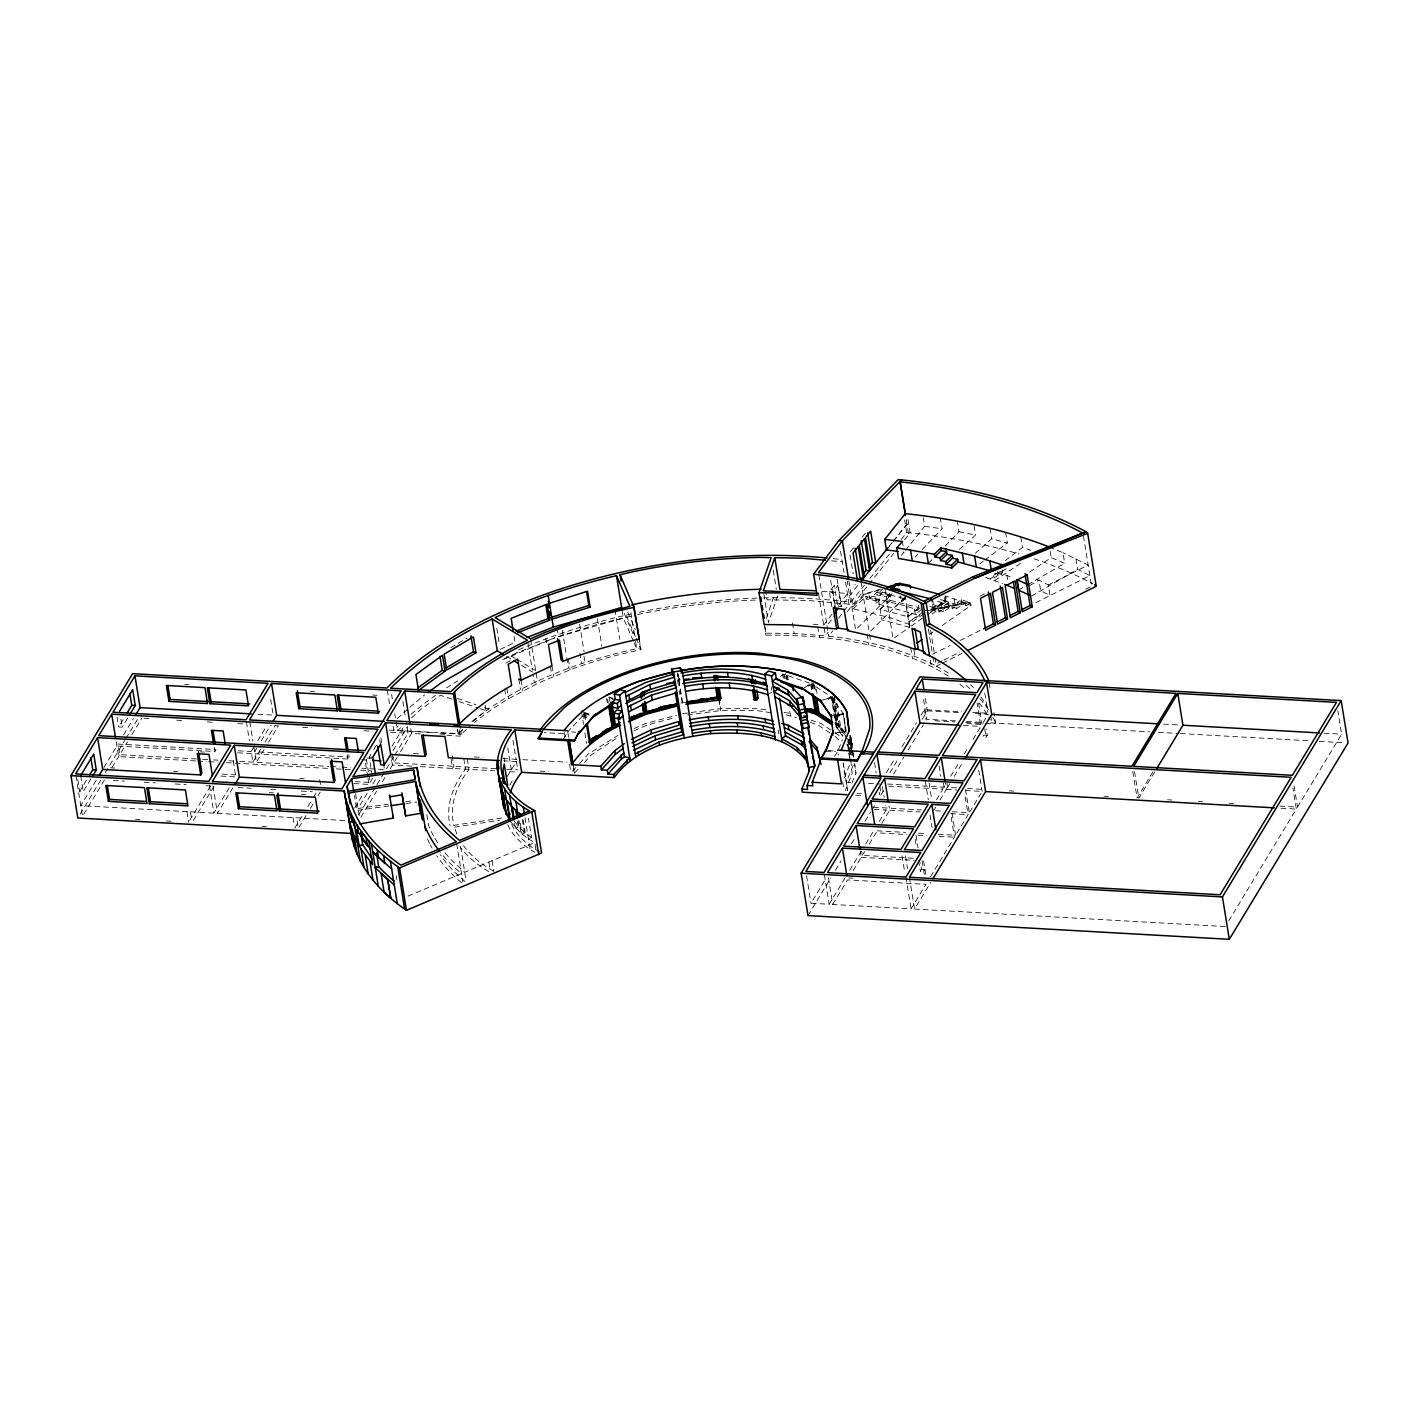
<?xml version="1.0" encoding="UTF-8"?>
<svg xmlns="http://www.w3.org/2000/svg" width="1419" height="1419" viewBox="0 0 1419 1419"><rect width="100%" height="100%" fill="white"/><g stroke="black" fill="none" stroke-linecap="round" stroke-linejoin="round"><path stroke-width="0.75" stroke-dasharray="5 3.75" d="M766.295 618.418L774.189 595.625M777.772 595.678L768.459 622.604L763.316 590.818M948.211 676.047A291.888 148.587 -9.2 0 0 931.343 666.451C880.099 641.636 822.222 634.736 765.852 635.144L765.213 624.697M838.523 749.285L842.372 739.778M844.27 778.126L850.442 762.908M845.21 790.614L852.163 773.497L850.62 759.2M852.003 782.986L855.959 773.249L855.036 764.859M507.062 776.654L516.445 761.542L503.621 760.832M509.811 785.328L512.915 779.563M90.851 778.96L83.224 791.571L79.712 791.376L87.339 778.765M127.639 718.156L122.176 727.149L118.682 726.954L124.127 717.943M96.137 780.29L80.794 805.655L344.835 820.519M103.906 767.448L116.872 746.004L214.89 751.52L216.078 749.551L118.061 744.035L119.781 754.642L200.522 759.183M123.577 734.936L133.475 718.546M80.103 814.24L100.66 780.255M105.219 772.699L124.641 740.612M125.777 738.714L138.335 717.943M104.438 780.007L82.515 816.244L75.65 773.869M112.101 767.324L127.497 741.889M131.896 734.616L141.811 718.227M189.72 820.413L210.562 785.984M193.25 820.608L214.074 786.179L206.127 785.736M229.257 787.776L213.914 813.158L209.444 785.594M260.599 749.392L252.901 762.127L251.181 751.538L253.38 747.884M257.797 740.612L266.595 726.049M232.787 787.971L217.444 813.353L212.3 781.55M256.839 748.079L254.64 751.733L349.198 757.054L348.506 752.815M261.238 740.807L270.053 726.244M265.016 742.102L274.931 725.712M264.058 749.587L256.36 762.322L253.274 743.254M268.475 742.297L278.372 725.907L270.55 725.481M294.744 828.199L303.524 813.708M307.905 806.453L312.286 799.216M313.386 797.389L316.668 791.962M305.99 815.712L298.309 828.394L296.589 817.805M310.371 808.475L313.652 803.03M318.033 795.793L320.233 792.157M237.629 752.797L348.01 759.023L349.198 757.054M372.328 776.14L369.242 757.072L372.629 751.449M373.765 749.587L377.152 743.982M354.697 807.961L362.377 795.279M354.058 783.572L368.958 784.405L372.665 778.268M391.999 746.288L403.014 728.071M367.095 793.469L358.031 808.475L388.274 804.165M372.771 784.086L376.177 778.463M393.116 750.456L407.608 726.51M358.901 814.471L375.804 786.498M376.94 784.636L383.698 773.461M393.719 756.877L386.021 769.63L361.845 768.264M394.819 755.068L408.033 733.215L406.331 722.626M360.869 817.202L376.638 791.128M382.261 781.816L385.649 776.228M390.154 768.796L399.289 753.684M400.406 751.839L412.734 731.441M446.95 735.414L460.235 736.159L461.423 734.191A260.848 132.783 -9.2 0 1 470.097 726.191M563.574 738.785L566.553 733.871L544.116 732.612M834.585 756.433L837.742 751.183L838.398 755.28M886.236 772.841L895.229 757.977M901.97 746.837L916.568 722.679M921.055 715.247L924.443 709.677L961.78 711.788M845.121 877.864L829.157 904.258L810.994 903.229L825.823 878.733M889.926 772.716L898.848 757.994M922.226 719.344L927.37 710.83L924.957 696.002M808.014 915.592L830.842 877.829M835.419 870.29L841.13 860.854M851.4 843.862L854.823 838.203M865.111 821.211L870.805 811.774M871.958 809.877L875.381 804.218M883.452 790.862L879.94 796.662L879.337 792.316M893.562 774.153L903.921 757.037M908.178 749.995L923.326 724.932M849.679 870.326L861.085 851.489M865.643 843.95L873.625 830.754M879.319 821.335L886.166 810.018L885.474 805.779M832.722 904.453L847.569 879.904L925.933 884.321L911.087 908.869L832.722 904.453L827.916 874.778M853.28 870.45L861.209 857.342L860.18 850.974M913.162 858.229L862.397 855.373L864.685 851.613M869.226 844.074L876.055 832.793L906.954 834.532M881.784 823.339L889.713 810.214L889.021 805.974M936.469 799.802L942.908 789.177L942.216 784.938M887.602 784.015L944.096 787.19L946.331 783.519M950.783 776.158L959.687 761.418M964.157 754.057L968.609 746.696M973.062 739.317L980.848 726.439L977.088 703.114M966.836 723.619L982.037 724.47L988.209 714.271L973.008 713.402M933.542 810.657L935.689 807.109M939.981 800.014L946.42 789.39L945.391 783.022M956.424 787.882L947.608 787.385L949.843 783.714M954.295 776.353L963.199 761.613M987.269 735.273L983.757 735.077L982.569 737.029L986.081 737.224L987.269 735.273L986.24 728.905M921.516 869.208L924.975 869.404L923.787 871.355L920.328 871.16L921.516 869.208L920.47 862.841M930.562 876.694L954.437 837.21L950.659 813.885M956.761 833.379L968.095 814.63L964.654 793.434M952.468 811.721L969.283 812.661L981.079 793.168M1225.271 926.554L914.563 909.065L930.616 882.529M1152.902 771.883L1137.08 798.063L1132.273 768.388M1154.658 771.971L1138.818 798.152L1134.366 770.606M1228.712 920.878L1296.327 809.078L1292.886 787.882M1279.885 806.098L1297.516 807.092L1341.629 734.173L1337.851 710.848M831.818 606.64L829.405 591.812L834.266 585.337L837.778 585.533L841.219 606.729L858.176 584.77L854.841 584.38M834.975 604.725L832.918 592.007L837.778 585.533M823.694 625.194L832.847 613.008M828.377 623.846L835.028 614.977M766.579 633.176L794.126 633.459L825.415 635.801L828.04 632.289M838.594 618.241L842.549 612.973M843.862 611.217L849.13 604.192L845.352 580.868M942.056 660.952L934.181 664.89C901.207 648.838 865.093 640.164 828.767 636.209L832.74 630.905M847.338 611.465L867.665 585.71M886.449 549.987L891.93 543.105M893.296 541.402L907.007 524.214L906.315 519.975M905.517 550.359L924.691 526.307L923.326 517.829M853.564 547.752L849.679 552.576L853.121 573.773M862.113 537.127L865.998 532.302M889.323 546.067L892.037 542.714M893.385 541.029L907.007 524.214M763.457 597.896A355.424 180.922 -9.2 0 1 850.691 602.259L864.348 585.284M869.812 578.491L890.298 553.038M901.225 539.468L906.688 532.675L904.612 519.957M869.031 584.025L893.615 553.481M904.542 539.894L910.182 532.87L907.788 518.041M901.331 555.255L904.134 552.08L900.214 551.601M915.024 557.241L917.827 554.049M784.388 678.335L783.714 674.238L782.614 674.078L780.415 676.561L783.714 674.238L810.586 683.479L804.183 687.949M585.745 719.557L584.752 713.402L588.601 714.005L585.568 712.852L567.831 731.761L568.451 735.592M572.389 771.315L578.189 765.018M579.626 763.457L588.317 754.021L617.957 735.414M573.152 764.664L574.429 773.124L578.757 768.548M584.397 762.429L591.457 754.766L616.414 738.323M922.368 549.33L942.039 528.826L940.318 518.219M945.373 545.943L958.996 531.735L957.275 521.145M892.161 593.585L855.604 629.876L851.826 606.552L864.455 594.029L880.685 589.08M923.734 613.859L908.905 624.218L889.642 617.567L853.227 608.875L852.89 606.747L865.519 594.224L880.046 589.79L869.865 598.516L879.461 600.326L879.035 597.683L869.439 595.874L866.282 598.995L875.878 600.805L879.035 597.683M853.227 608.875L865.856 596.352L906.12 606.055L918.146 610.205M889.358 593.585L889.784 596.228L880.188 594.419L879.762 591.776L889.358 593.585L886.201 596.725L876.605 594.898L882.512 589.045M880.188 594.419L882.724 591.918M921.64 609.62L917.525 612.494L917.951 615.154L876.303 603.465L879.461 600.326M889.784 596.228L886.627 599.368L918.856 607.616L918.288 604.086M920.204 608.024L907.841 616.662L880.135 609.319L889.607 599.935L888.737 594.632L876.179 592.255L876.605 594.898M870.627 631.047L904.843 597.115M928.292 563.201L933.489 558.217M462.683 729.526L457.805 733.995L457.113 729.756M397.285 718.582L408.264 708.666M409.825 707.247L424.547 694.92M400.584 727.752L397.444 730.59L396.061 722.111M411.545 717.854L420.946 709.358L440.422 695.257L457.007 700.88M905.18 597.186L900.781 601.142L899.93 595.838M904.754 598.729L901.81 601.372L900.959 596.069M959.262 549.508L975.545 535.069L973.842 524.48M975.367 553.25L991.668 538.812L1007.313 542.945L1005.592 532.356M432.05 732.541L397.444 730.59L458.248 733.57L463.144 729.543M472.97 721.473L486.043 710.724L484.677 702.245M880.135 609.319L891.15 600.272L890.298 594.987L888.737 594.632M894.467 607.403L904.967 598.783M907.841 616.662L918.856 607.616M930.438 612.121L944.398 600.663L957.612 605.133L961.727 602.259L970.933 605.434L970.507 602.791L961.302 599.598L957.186 602.49L957.612 605.133M471.871 721.508C520.205 682.504 580.176 660.704 640.359 647.898L640.962 649.725A260.848 132.783 -9.2 0 0 570.101 669.803L537.819 683.302L508.552 698.769A260.848 132.783 -9.2 0 0 474.726 722.271M769.417 693.82L771.971 691.869M979.749 563.982L983.207 561.356M984.928 560.044L1007.313 542.945M1005.237 560.629L1022.46 547.486L1030.815 550.288M784.636 674.557L785.878 673.688M923.397 611.749L908.55 622.107L921.02 614.356M943.582 611.784L935.298 608.928L931.166 611.802L930.74 609.159L934.873 606.285L943.156 609.141L943.582 611.784L951.812 606.037L952.238 608.68L956.371 605.807L956.796 608.449L965.044 602.703L965.47 605.345L969.585 602.472L925.028 610.596M906.12 606.055L909.561 627.251L893.083 638.763L884.835 587.909M911.211 626.098L924.39 616.893M927.689 614.587L946.633 601.337L945.781 596.051L965.949 603.022L966.392 605.665L970.507 602.791L925.951 610.915M931.999 613.984L938.598 609.372L939.023 612.015L943.156 609.141M956.796 608.449L948.513 605.594L944.398 608.467L943.954 605.824L948.087 602.951L956.371 605.807M965.949 603.022L963.873 603.501M929.48 634.399L933.081 631.881M942.092 625.584L970.933 605.434M993.637 575.369L1000.448 570.846M990.019 578.987L998.355 573.453L1003.002 575.014L1002.151 569.711M1006.195 568.753L997.681 574.411L993.211 572.726M994.063 578.03L1002.577 572.371L999.597 571.254M994.488 580.673L1022.744 561.924M1029.662 571.963L1051.177 557.667L1064.693 563.325L1062.991 552.718L1051.39 547.876M613.097 698.272L608.893 697.492L612.458 698.84M450.799 647.632L467.277 637.929M1018.54 590.127L1024.075 586.898M1027.764 584.752L1064.693 563.325M1029.751 585.533L1038.974 580.158L1048.304 584.947L1050.025 595.554L1040.695 590.765L1038.974 580.158M1031.471 596.122L1077.624 569.321L1089.863 575.635L1033.724 603.696M505.803 663.099L513.43 658.842M979.979 596.175L984.963 593.692M1048.304 584.947L1088.142 565.046L1062.991 552.718M932.46 654.283L950.127 645.468M959.936 640.572L983.473 628.794M944.025 659.977L959.758 652.101M1085.677 589.187L1091.583 586.242L1082.999 533.242M935.05 657.671L936.416 666.15L940.354 664.181M942.34 663.187L962.064 653.325M500.233 649.388L515.026 642.222L513.749 634.275M807.446 685.679L810.16 684.419M808.262 686.069L812.2 684.242L831.215 696.818L836.004 726.493L837.387 725.854L832.581 696.179M827.366 698.609L831.215 696.818M845.405 733.321L840.598 726.475L839.09 725.074L837.902 725.623L833.432 698.077M510.485 821.707L521.039 833.325L528.453 838.913L531.54 837.476L528.453 818.408M634.027 728.532L646.088 723.371L676.473 715.265M634.027 730.767L647.72 724.896L674.894 717.659M531.54 837.476L525.225 832.722L522.05 834.088L519.993 821.37M408.051 896.098L461.512 873.554A348.843 177.57 -9.2 0 1 440.599 852.642M522.263 819.313L524.321 832.031L521.039 833.325L518.982 820.625M524.321 832.031L518.999 826.887L515.647 828.111L514.618 821.761M517.545 821.903L518.219 826.142L514.813 827.295L514.121 823.055M557.135 628.138L558.501 636.617L595.554 624.892L633.388 615.598M821.973 700.188L831.889 697.279L843.471 713.775L846.132 730.164M839.055 715.07L843.471 713.775L845.476 732.169L835.312 732.204M832.279 697.846L837.086 727.504L838.842 726.989L847.09 738.997M834.301 695.399L839.427 726.83L840.598 726.475L845.227 733.375M847.888 742.882L849.449 742.439M850.371 735.503L851.4 741.853L850.034 742.261L847.675 738.838M558.501 636.617L623.349 618.063L633.388 641.051M678.229 679.204L679.754 678.796L679.932 679.861L678.069 680.322L677.785 673.936L682.592 703.611L682.557 702.653M682.344 702.848L677.75 672.978M985.46 723.619L995.677 723.158L993.956 712.551M456.812 834.035L453.885 825.308L503.177 817.841M454.488 827.135L499.523 820.306M831.144 715.602L843.471 713.775M843.542 714.413L834.425 715.761L843.081 713.225L846.167 732.293M835.046 733.073L845.405 731.53M849.52 739.565L850.194 743.804L848.349 744.088L849.342 752.691M851.737 752.283L850.815 743.716L852.056 743.538L854.061 761.595M405.568 801.7L414.224 800.458M388.877 805.939L356.843 810.426L354.431 795.598M405.958 803.526L416.636 802.037M680.836 703.044L688.233 702.068M682.557 713.633L720.852 708.631L758.367 708.684L769.045 710.28M687.63 714.857L720.55 710.547L757.107 710.6L771.67 712.781M825.681 751.236L835.738 751.201M906.688 532.675L910.182 532.87A477.032 242.826 -9.2 0 1 1018.984 553.995M829.405 591.812L832.918 592.007M972.76 712.409L988.138 713.26M927.37 710.83L962.135 712.799M1163.562 724.133L1178.976 725.003M1323.998 733.18L1341.629 734.173M955.43 720.887L926.767 719.273L922.989 695.966M966.463 721.508L981.895 722.377M990.728 722.874L1149.532 731.814M1158.365 732.31L1178.213 733.428M1180.413 733.552L1308.353 740.753M1319.368 741.374L1343.633 742.74M934.944 720.781L954.703 721.881M965.683 722.502L983.261 723.495M963.466 725.464L980.848 726.439M184.718 684.49L189.011 684.721M310.264 691.55L314.557 691.798M372.683 695.062L376.975 695.31M257.939 714.254L273.211 715.123L270.124 696.055M571.733 731.973L575.617 732.204M827.986 750.651L835.791 751.077M848.793 753.844L856.97 754.305M389.391 730.129L393.826 730.377A355.424 180.922 -9.2 0 1 398.296 725.943M440.635 733.02L461.423 734.191L460.04 725.712M439.855 733.995L446.24 734.35M143.993 718.351L152.72 718.848M176.719 720.196L185.446 720.675M207.28 721.916L216.007 722.395M237.824 723.637L246.551 724.116M302.549 727.273L311.346 727.77M333.323 729.011L339.904 729.384M364.08 730.75L372.878 731.228M390.456 732.222L408.033 733.215M420.396 733.907L411.545 733.41L409.825 722.821M413.426 753.507L419.847 753.879M474.283 756.93L483.116 757.427M502.982 758.562L520.649 759.555M522.866 759.679L567.015 762.163M967.439 788.503L982.87 789.372M1009.299 790.862L1013.698 791.11M1104.035 796.201L1108.434 796.449M1167.482 799.766L1171.881 800.014M1198.328 801.504L1202.744 801.753M1229.191 803.243L1233.608 803.491M850.761 782.366L846.345 782.117L854.238 762.659L855.959 773.249M868.446 783.359L879.496 783.98M369.242 757.072L372.754 757.267M888.578 786.126L942.908 789.177M946.42 789.39L956.92 789.975M965.328 790.454L980.05 791.27M1280.896 808.209L1296.327 809.078M238.41 750.811L251.181 751.538M367.273 758.065L371.53 758.314M361.827 759.786L370.341 760.282M200.434 751.875L204.336 752.105M495.87 768.655L393.719 762.908L391.999 752.301M506.902 769.275L517.953 769.896M540.036 771.138L548.869 771.634M411.758 766.154L392.407 765.072L390.686 754.465M420.361 766.632L494.646 770.819M509.616 771.67L518.166 772.149M856.899 793.221L861.315 793.469M855.71 795.19L862.326 795.562M202.704 759.307L211.431 759.804M213.613 759.928L217.976 760.158M228.902 760.779L237.629 761.276M239.811 761.4L328.871 766.402M331.07 766.526L339.868 767.023M342.068 767.147L350.848 767.644M195.609 760.939L118.593 756.593L116.198 741.765M197.809 761.063L206.606 761.56M208.806 761.684L215.404 762.056M226.401 762.677L327.629 768.371M336.427 768.867L351.823 769.737M360.621 770.233L371.618 770.854M873.554 807.251L921.357 809.947M935.653 810.781L941.95 811.136M874.051 809.344L886.166 810.018M889.713 810.214L920.186 811.934M950.677 813.655L965.913 814.506M110.434 767.821L114.797 768.069M173.597 771.368L177.96 771.617M222.464 774.118L235.714 774.863M299.817 778.481L304.234 778.729M355.247 781.603L370.146 782.437L368.763 773.958M220.938 776.069L235.838 776.902L232.751 757.835M113.272 780.503L124.34 781.124M144.224 782.241L155.292 782.88M175.176 783.997L186.244 784.618M238.09 787.527L251.181 788.272M270.834 789.372L279.561 789.869M301.396 791.092L312.304 791.713M269.167 792.636L273.459 792.866M301.537 794.463L305.83 794.693M877.244 830.824L905.553 832.421M918.607 833.166L927.316 833.645M938.207 834.266L955.626 835.241L951.847 811.934M918.004 835.152L926.82 835.649M939.112 836.341L954.437 837.21M861.209 857.342L914.191 860.322M135.568 819.242L140.002 819.49M166.52 820.98L170.954 821.229M262.001 826.355L266.382 826.603M848.757 877.953L853.156 878.201M812.963 624.218L819.135 624.626M831.694 560.842L842.265 561.8M822.027 591.297L847.409 593.585L837.707 606.534L834.266 585.337M850.691 602.259L847.249 581.063M849.13 604.192L808.936 600.556L767.04 599.794L765.657 591.315M838.168 606.232L841.556 606.658L837.086 579.112M924.691 526.307L942.039 528.826M784.015 712.515L792.565 713.775M786.25 714.945L796.361 717.624M864.455 594.029L865.519 594.224M851.826 606.552L852.89 606.747M958.996 531.735L975.545 535.069M940.194 599.545L944.398 600.663L943.83 597.133M890.298 594.987L905.216 598.924M909.561 627.251L881.855 619.926L878.414 598.729M932.531 604.405L944.398 608.467M457.361 698.432L476.039 704.764M484.34 707.584L488.491 708.986L487.817 704.746M459.082 701.589L477.76 707.904M479.817 708.613L486.043 710.724M810.905 720.089L821.087 723.584L833.29 731.672M810.267 722.395L818.195 725.127L833.485 735.237M957.186 602.49L966.392 605.665M937.604 601.124L951.812 606.037M943.954 605.824L952.238 608.68M929.551 606.25L938.598 609.372M930.74 609.159L939.023 612.015M997.238 571.751L1012.829 577.852M985.549 577.32L1002.541 583.688M584.752 713.402L590.091 715.424M936.416 666.15L951.28 674.593M1036.615 579.324L1038.797 580.602M528.453 838.913L533.207 841.733M507.771 824.634A159.247 81.06 -9.2 0 0 530.174 849.502L534.91 852.322M511.443 656.092L515.168 658.327M517.03 659.445L535.708 670.619M506.601 656.394L512.17 659.746M521.482 665.351L532.639 672.056M835.649 722.785L839.09 725.074M834.762 723.176L840.296 726.83L843.862 731.92M835.028 732.825L842.017 737.437M835.188 736.355L840.899 741.906M835.365 722.91L840.598 726.475M835.614 724.027L840.775 727.539L844.216 732.647M609.727 696.995L614.462 700.56M464.918 881.501L454.63 872.082A345.101 175.672 -9.2 0 1 440.333 854.752M513.944 820.643L518.219 826.142M849.804 740.381L852.18 743.769L852.872 748.008M837.086 727.504L843.081 736.053M842.655 736.266L836.873 728.018L831.889 697.279L827.916 699.124L834.035 697.314L838.842 726.989M846.771 744.212L852.713 752.673M839.427 726.83L846.504 737.117M851.01 741.977L853.901 760.655M848.793 739.476L852.216 744.603L850.673 735.06M677.892 676.384L679.932 679.861M677.998 678.921L678.743 680.18M627.748 612.334L635.286 629.628M635.34 636.386L626.95 617.176L626.258 612.937M636.173 638.302L640.359 647.898L638.639 637.308M624.147 613.203L634.169 636.209M634.222 642.967L636.723 648.714L635.02 638.124M851.4 741.853L852.056 743.538M1294.093 785.895L1297.516 807.092M1075.904 558.731L1077.624 569.321M1050.149 551.317L1051.177 557.667M1020.74 536.879L1022.46 547.486M1006.869 575.369L1007.543 579.591M989.948 528.223L991.668 538.812M989.149 682.876L990.178 689.244M990.675 715.513L992.041 723.992M984.786 693.075L987.872 712.143M984.715 728.745L986.081 737.224M978.613 703.274L982.037 724.47M961.302 599.598L961.727 602.259M954.171 598.942L955.04 604.246M978.72 770.198L982.143 791.394M948.087 602.951L948.513 605.594M945.125 595.838L945.976 601.124L934.287 609.975L932.567 599.386M944.504 597.328L945.089 600.858L933.383 609.709L931.662 599.12M940.957 602.277L941.808 607.58M965.505 789.354L969.283 812.661M934.873 606.285L935.298 608.928M930.58 630.125L934.695 655.56M928.345 628.848L932.123 652.172M932.815 656.412L934.181 664.89M930.314 660.101L931.343 666.451M906.227 519.975L908.639 534.803M946.934 783.146L947.608 787.385M943.422 782.951L944.096 787.19M914.51 608.964L915.379 614.25M939.13 765.87L940.85 776.459M902.431 541.473L903.105 545.712M924.443 709.677L926.146 720.284M905.02 594.863L910.164 626.666M913.942 649.973L914.971 656.341M910.643 647.419L912.364 658.008M929.09 783.111L931.822 800.068M925.241 780.752L928.328 799.837M930.013 814.825L932.07 827.543M923.592 860.925L926.11 875.966M922.066 860.765L924.567 875.842M916.018 835.294L918.075 848.012M915.166 839.374L916.55 847.852M918.607 860.57L920.328 871.16M875.452 598.162L876.303 603.465M869.439 595.874L869.865 598.516M865.856 596.352L866.282 598.995M909.419 877.261L914.563 909.065M860.978 581.577L869.226 632.448M869.563 634.559L870.947 643.038M905.499 855.905L907.557 868.623M867.186 634.293L868.889 644.882M905.943 877.066L911.087 908.869M902.023 855.746L904.772 872.703M848.864 581.063L852.642 604.388M882.387 786.711L884.108 797.301M879.833 786.108L881.199 794.587M840.545 551.193L843.986 572.389M874.53 762.642L876.232 773.249M830.665 580.371L834.798 605.807M849.786 735.219L853.387 757.356M849.786 737.366L850.815 743.716M849.236 739.654L851.294 752.372M848.633 739.742L849.999 748.221M850.336 750.332L851.365 756.699M847.782 740.416L850.176 755.103M847.462 744.248L850.212 761.205L849.502 754.784M818.798 574.748L826.709 623.491M827.046 625.619L828.767 636.209M861.723 851.134L862.397 855.373M836.82 703.168L840.775 727.539M818.532 593.408L825.415 635.801M843.258 763.05L847.711 790.596L843.117 763.103M817.734 626.577L819.437 637.166M842.726 781.922L844.092 790.401M816.315 689.173L816.989 693.412M814.595 685.412L815.623 691.762M813.743 683.532L815.109 692.011M813.389 683.869L814.772 692.348M812.094 682.415L813.477 690.893M812.2 684.242L813.566 692.72M811.508 683.798L812.839 691.993M810.923 685.59L811.615 689.829M792.405 622.87L794.126 633.459M824.368 874.583L829.157 904.258M773.249 570.314L776.335 589.399M787.456 674.947L788.485 681.297M786.623 675.515L787.314 679.754M786.215 675.816L786.906 680.056M784.672 674.291L785.328 678.796M789.727 711.327L790.418 715.566M782.614 674.078L783.288 678.176M806.542 875.665L810.994 903.229M764.149 624.537L765.852 635.144M771.173 686.991L771.705 690.237M778.126 729.898L778.765 733.818M719.131 698.042L720.852 708.631M718.83 699.957L720.55 710.547M677.555 680.251L678.867 688.446M679.204 690.485L679.878 694.583M639.242 639.135L640.962 649.725M630.887 612.689L634.665 635.996M621.983 609.585L623.349 618.063M614.959 609.656L619.766 639.33M597.417 618.684L601.887 646.248M609.23 697.226L609.922 701.465M607.616 698.982L608.308 703.239M606.569 698.591L607.261 702.848M579.608 624.112L584.078 651.658M583.972 656.163L585 662.531M579.892 653.112L581.613 663.702M585.568 712.852L586.597 719.238M584.238 712.356L585.604 720.852M583.777 712.178L585.16 720.692M583.244 713.97L584.273 720.355M581.453 711.646L583.511 724.364M584.876 732.843L586.597 743.432M568.38 659.214L570.101 669.803M562.314 630.125L566.429 655.56M566.766 657.671L568.487 668.278M567.902 732.86L568.593 737.1M573.737 768.903L574.429 773.124M564.425 732.612L565.099 736.851M569.569 764.398L570.598 770.765M551.92 665.706L553.623 676.295M545.836 638.869L546.51 643.109M550.412 666.38L551.778 674.859M530.564 638.834L537.429 681.226L534.36 682.663L532.976 674.185M527.833 642.381L532.302 669.945M521.057 680.215L522.777 690.805M518.769 678.974L520.489 689.581M535.814 849.023L534.786 842.673L464.722 872.206L452.909 861.493A345.101 175.672 -9.2 0 1 444.058 851.542M506.849 688.162L508.552 698.769M496.792 628.191L499.541 645.148M504.685 689.155L506.069 697.634M513.022 740.346L516.108 759.431M516.445 761.542L517.846 770.02M525.03 817.716L530.174 849.502M523.168 820.005L525.225 832.722M507.771 747.778L511.195 768.974M517.97 820.519L518.999 826.887M503.976 757.586L504.667 761.826M492.074 860.677L493.777 871.284M488.863 862.025L490.229 870.503M467.277 758.775L468.909 769.541A202.615 103.144 -9.2 0 0 453.885 825.308M459.206 729.792L460.235 736.159M463.782 758.58L465.503 769.187A206.358 105.041 -9.2 0 0 450.195 825.982M457.557 729.331L458.248 733.57M452.2 755.688L453.92 766.295L452.608 768.459L450.887 757.852M460.607 846.771L466.088 880.685M456.705 843.897L462.896 882.033M426.817 814.737L428.627 825.592A345.101 175.672 -9.2 0 0 433.912 836.554M402.89 701.429L405.639 718.386M391.609 694.565L392.3 698.804M394.695 713.633L395.387 717.872M387.298 690.113L389.693 704.959M393.134 726.138L393.826 730.377M380.86 737.827L381.888 744.195M379.671 739.796L380.363 744.035M383.449 763.12L384.478 769.47M396.185 875.683L396.823 879.674M366.368 759.13L368.426 771.847M365.517 763.209L367.574 775.927M367.929 778.038L368.958 784.405M355.619 793.629L359.734 819.065M347.318 754.784L348.01 759.023M319.701 779.599L320.729 785.966M293.041 817.61L294.407 826.089M249.833 722.058L252.919 741.126M246.374 721.863L249.46 740.931M214.198 747.281L214.89 751.52M190.448 811.828L191.813 820.306M186.918 811.633L188.638 822.222M120.899 719.202L122.176 727.149M117.067 717.021L118.682 726.954M80.652 775.661L83.224 791.571M77.779 779.439L79.712 791.376M850.194 743.804L851.134 752.372M539.841 852.074A155.505 79.162 -9.2 0 1 511.39 823.783M488.775 871.603A206.358 105.041 -9.2 0 1 459.969 846.682M461.636 882.831A348.843 177.57 -9.2 0 1 436.804 855.763M432.068 848.083A348.843 177.57 -9.2 0 1 430.383 844.961M429.585 843.383A348.843 177.57 -9.2 0 1 426.711 836.997M411.12 714.271A355.424 180.922 -9.2 0 1 435.349 695.487M446.542 687.896A355.424 180.922 -9.2 0 1 457.557 680.96M518.751 649.707A355.424 180.922 -9.2 0 1 630.568 614.125M639.171 612.281A355.424 180.922 -9.2 0 1 761.311 597.949M637.663 614.533A351.717 179.042 -9.2 0 1 756.38 600.042M966.108 685.395A295.631 150.485 -9.2 0 1 971.057 689.687M979.89 698.68A295.631 150.485 -9.2 0 1 988.404 709.784M992.892 717.34A295.631 150.485 -9.2 0 1 995.677 723.158M959.812 684.26A291.888 148.587 -9.2 0 1 966.144 689.528M979.075 702.902A291.888 148.587 -9.2 0 1 990.267 720.142M970.561 684.738A291.888 148.587 -9.2 0 1 973.399 687.718M980.955 696.995A291.888 148.587 -9.2 0 1 987.571 707.655M1034.008 558.749A477.032 242.826 -9.2 0 1 1092.843 583.812M493.528 871.106A202.615 103.144 -9.2 0 1 463.463 845.635M437.62 842.655A345.101 175.672 -9.2 0 1 434.799 838.097M833.361 558.625A355.424 180.922 -9.2 0 1 841.751 559.6M516.747 652.811L501.954 659.977L555.042 637.716L516.747 652.811"/><path stroke-width="1.5" d="M497.909 771.439C495.231 756.38 502.22 741.41 511.301 729.756L385.542 722.679L352.87 776.672L417.097 767.519A345.012 175.619 -9.2 0 0 459.561 840.42L529.624 810.87C511.159 801.274 494.805 782.259 497.537 760.229L498.92 768.708M502.929 771.439L502.752 777.86L498.991 778.463L503.621 806.914L509.793 820.838L504.65 789.053M825.344 560.274L802.072 558.164L774.774 557.667L763.316 590.818L818.532 593.408M834.798 605.807L838.221 627.003L836.642 628.936L791.323 624.839L764.149 624.537L758.988 592.752L771.191 557.614L760.158 557.401A351.717 179.042 -9.2 0 0 630.799 572.159L620.085 574.784L621.114 581.134M846.859 794.693L802.285 792.174L801.788 789.106L807.642 789.443L807.003 785.505L812.856 785.842L812.271 782.241L820.501 760.832L816.723 747.121L809.877 739.547M807.003 785.505L814.949 765.568L812.431 755.848M841.183 750.332L849.094 730.856L847.037 711.983C835.33 688.321 809.664 678.14 785.7 671.4C751.52 664.411 716.276 664.323 681.971 670.424M801.788 789.106L809.451 770.606L808.706 767.555L814.737 766.242L808.298 726.404M719.327 688.446L720.87 697.988L720.036 699.957L685.927 704.267M720.852 698.042L720.036 699.957L718.049 687.665M756.859 690.06L758.189 698.254L756.487 700.17L754.181 699.993L754.943 698.237M542.076 732.488L541.916 731.477L514.813 729.951A155.505 79.162 -9.2 0 0 534.715 810.621L541.579 853.014L406.455 910.324C379.92 892.267 356.4 866.033 351.078 833.396L77.814 818.018L70.95 775.625L132.623 673.67L386.944 688.002A355.424 180.922 -9.2 0 1 826.993 557.969M97.574 737.614L75.65 773.869L208.77 781.355L230.694 745.117L97.574 737.614L102.718 769.417L99.436 774.845M111.729 714.2L98.762 735.663L364.985 750.651L377.968 729.206L111.729 714.2L115.507 737.525M134.947 675.834L112.917 712.249L246.037 719.735L268.049 683.337L134.947 675.834L140.091 707.62L135.692 714.91M80.652 775.661L93.707 754.074L96.279 769.967L93.015 775.377M119.604 711.256L132.677 689.652L135.266 705.545L129.803 714.537M89.503 775.164L92.767 769.772L90.851 757.852M127.391 712.551L131.754 705.349L129.821 693.412M108.394 801.363L105.804 785.47L144.436 787.634L147.008 803.544L108.394 801.363L109.582 799.394L107.33 785.487M168.932 701.376L166.36 685.483L204.975 687.647L207.546 703.558L168.932 701.376L170.12 699.407L167.868 685.501M149.35 803.668L146.778 787.776L185.392 789.94L187.964 805.85L149.35 803.668L150.538 801.7L148.285 787.793M209.888 703.682L207.316 687.789L245.93 689.953L248.52 705.864L209.888 703.682L211.076 701.713L208.824 687.807M102.718 769.417L200.735 774.934L201.906 772.965L198.483 751.768M234.206 745.312L212.3 781.55L341.873 788.858L363.796 752.602L234.206 745.312L239.368 777.098L234.986 784.352M271.508 683.532L249.496 719.93L379.157 727.237L401.169 690.822L271.508 683.532L276.67 715.318L273.353 720.781M238.374 808.688L235.802 792.778L274.417 794.959L276.989 810.852L238.374 808.688L239.563 806.719L237.31 792.813M299.959 706.715L338.591 708.897L337.403 710.866L298.788 708.684L299.959 706.715L297.387 690.822M279.33 810.994L276.758 795.083L315.373 797.265L317.945 813.158L279.33 810.994L280.519 809.025L277.947 793.132M379.547 711.203L378.359 713.172L339.744 710.99L340.932 709.039L338.68 695.115M239.368 777.098L333.837 782.419L335.026 780.468L331.603 759.271M348.081 792.671L347.052 786.321L351.681 778.641L413.638 769.932L415.004 778.41M620.085 574.784L634.098 607.35A260.848 132.783 -9.2 0 0 454.559 691.798L453.37 693.767L404.681 691.018L386.855 720.515L567.653 730.75M377.507 746.075L380.771 764.859L384.283 765.054L390.686 754.465L385.542 722.679M390.686 754.465L424.973 756.398L426.268 754.234L423.181 735.166M454.098 725.304L458.514 725.552L459.703 723.601A260.848 132.783 -9.2 0 1 506.849 688.162L511.638 685.483L508.197 664.287L517.633 659.019L521.057 680.215L551.92 665.706L548.479 644.51L559.405 640.2L562.829 661.396L568.38 659.214A260.848 132.783 -9.2 0 1 639.242 639.135L634.098 607.35M539.362 731.335L540.674 729.171A174.147 88.652 -9.2 0 1 759.023 653.183L797.957 658.948A174.147 88.652 -9.2 0 1 864.597 751.644L863.408 753.613M574.287 741.073L579.36 731.406L574.287 741.073L538.12 739.033L543.229 729.313L564.514 707.425A171.451 87.269 -9.2 0 1 758.136 654.585L758.189 654.602M539.114 737.401L541.1 734.12M624.342 743.609L614.799 750.633L600.787 766.295L571.538 764.646C583.865 747.316 601.337 734.049 620.564 725.215M873.146 754.163L860.872 753.471L857.076 761.081L820.891 759.041L825.876 749.48L825.823 750.882M820.891 759.041L824.847 752.513M857.076 761.081L862.06 751.502L869.705 728.603A171.451 87.269 -9.2 0 0 758.136 654.585M801.15 873.199L919.884 676.881L1341.186 700.614L1348.05 742.988L1229.315 939.307L808.014 915.592L801.15 873.199L1222.433 896.914L1341.186 700.614M878.095 751.981L938.952 755.405L975.704 694.636L914.847 691.213L805.85 871.426L824.013 872.454L881.004 778.233L862.841 777.204L867.311 804.75M922.208 679.045L916.035 689.262L976.893 692.685L983.065 682.468L922.208 679.045L923.929 689.652M842.407 848.119L827.561 872.65L905.943 877.066L920.789 852.535L842.407 848.119L846.877 875.665M856.065 825.539L843.596 846.15L900.994 849.378L913.464 828.767L856.065 825.539L859.843 848.864M870.911 801.008L857.253 823.57L914.634 826.816L928.292 804.236L870.911 801.008L874.689 824.315M884.569 778.428L872.1 799.039L950.482 803.456L962.933 782.845L884.569 778.428L888.347 801.735M901.065 754.305L920.009 723.016L914.847 691.213M941.258 757.586L928.398 778.871L964.122 780.876L976.999 759.608L941.258 757.586L945.036 780.911M986.577 682.663L942.464 755.6L1131.919 766.278L1176.032 693.341L986.577 682.663L991.721 714.466L965.434 757.941M931.769 804.431L904.471 849.555L921.995 850.531L949.293 805.407L931.769 804.431L935.884 829.867M980.476 759.804L909.419 877.261L1220.109 894.768L1291.166 777.293L980.476 759.804L985.62 791.589L932.904 878.751M1177.788 693.43L1133.675 766.366L1292.372 775.306L1336.485 702.37L1177.788 693.43L1182.932 725.233L1156.928 768.247M758.988 592.752L786.179 593.053L817.078 595.341L813.655 574.145L838.842 540.604L898.103 479.693L901.615 479.888A477.032 242.826 -9.2 0 1 1085.996 531.753L1087.664 533.278L1096.231 586.26L967.989 650.381M838.239 608.254L834.603 613.114L836.359 613.203L835.667 608.964M898.245 551.37L886.449 549.987L884.729 539.38L905.287 513.625L900.143 481.821L901.615 479.888L842.336 540.799L818.461 572.62C855.604 576.735 892.693 585.533 926.11 602.561L929.551 623.757L944.415 632.218A295.631 150.485 -9.2 0 1 988.812 680.765L985.176 681.599A291.888 148.587 -9.2 0 0 941.347 633.654L926.589 625.265L923.166 604.086L921.037 602.88A291.888 148.587 -9.2 0 0 834.514 576.753L813.655 574.145M863.55 573.524L866.069 570.42L861.262 540.745M868.552 567.316L872.437 562.492L867.63 532.817M860.765 581.559L887.975 547.752M952.539 558.146L957.648 559.334L958.091 561.995L951.865 567.955L898.546 558.447L896.826 547.858L902.431 541.473L884.729 539.38M623.828 752.904L607.226 770.233L601.372 769.896L615.385 754.234L623.331 748.381M607.864 774.153L621.487 758.988L624.466 756.824L629.734 757.835L613.717 774.472L607.864 774.153L607.226 770.233M510.184 792.937A155.505 79.162 -9.2 0 1 521.678 772.344L614.214 777.559C636.28 747.21 675.621 738.182 710.777 733.57C743.804 732.169 785.186 732.381 807.003 761.506L809.202 770.641L797.07 698.733L802.906 697.031L806.205 713.597M564.07 730.483C589.701 697.279 630.905 681.741 670.531 672.624M886.503 588.158L900.409 583.581L898.316 585.675M915.042 628.83L918.128 647.915L915.397 649.53L889.766 640.2L847.551 630.586L848.491 629.646L837.441 627.961M939.325 594.259L910.182 586.597L895.779 583.865L894.875 584.752L895.939 584.947M891.877 588.974L896.932 584.646M897.251 585.462L899.362 583.386L910.058 585.408L910.501 588.051M621.203 705.19L618.028 708.312L612.76 707.301L611.979 702.511L615.172 699.39L614.303 694.086L620.263 689.758L625.123 691.124L635.783 756.948M618.028 708.312L617.247 703.522L620.44 700.401L615.172 699.39M613.7 713.101L616.893 709.979L622.143 711.008L618.968 714.129L619.748 719.007L614.498 717.996L613.7 713.101L618.968 714.129M619.748 719.007L622.941 715.885M946.189 564.248L952.681 558.022L952.238 555.379L945.746 561.605L946.189 564.248L951.439 565.312L957.648 559.334M896.826 547.858L934.376 554.19L940.886 547.947L974.587 556.017L1004.28 565.542M934.819 556.833L941.311 550.607L946.562 551.672L940.07 557.898L934.819 556.833L934.376 554.19M940.07 557.898L940.495 560.54L946.987 554.315L952.238 555.379M775.448 739.831L764.788 674.025L768.601 671.081L775.395 673.049L776.246 678.353L792.742 687.612L802.923 699.088L803.757 702.334M764.788 674.025L771.528 676.012L775.395 673.049M776.246 678.353L772.397 681.315L787.793 690.131L797.194 700.986L797.939 704.037M779.439 698.059L785.558 735.787L781.692 738.749L797.106 747.565L806.506 758.42L807.234 761.471M417.47 688.215L442.249 670.282L445.052 671.187L442.48 655.294L415.927 674.504L418.499 690.414L445.052 671.187M428.095 692.348L441.114 682.911L497.306 650.807L502.876 654.159M614.303 694.086L619.571 695.097L625.123 691.124M625.992 696.427L649.742 684.561L674.415 677.235L672.411 674.433L671.542 669.147L680.162 667.746L682.184 670.584L692.844 736.39M626.755 701.217L650.523 689.35L675.178 682.025L666.54 683.586M627.695 707.017L651.463 695.15L676.136 687.825L673.493 681.155M628.493 711.912L652.261 700.046L676.916 692.72M635.286 753.861L659.055 741.995L683.71 734.67L681.705 731.885L675.249 692.046M805.407 709.713L815.393 713.154L816.493 712.373L804.573 708.223M916.851 643.215L922.261 639.437M613.824 702.37L593.497 715.761L593.656 716.772L614.267 703.185M596.689 735.698L591.297 739.246L596.814 735.734M613.717 727.255L612.529 726.794L589.045 742.119L590.393 742.634L613.717 727.255L609.939 703.859M590.41 740.771L612.086 726.634L608.645 705.367M602.259 732.222L607.704 728.692M581.453 711.646L582.73 710.83M915.397 649.53L911.974 628.333L920.328 632.058L923.769 653.254L925.135 652.438L916.763 648.714M446.063 667.852L473.503 651.658L475.986 652.775L473.414 636.883L444.147 654.159L446.719 670.052L475.986 652.775M345.668 798.063C353.029 827.685 375.024 851.098 399.59 867.931L534.715 810.621M923.166 604.086L975.119 578.065L1085.996 531.753L1082.999 533.242A473.166 240.858 -9.2 0 0 900.125 481.839L905.535 515.736M926.589 625.265L929.551 623.757M923.875 601.301L972.902 576.806L1085.996 531.753M1027.125 574.997L1017.157 579.963L1022.301 611.766L1032.269 606.782L1027.125 574.997L1024.944 573.719M983.473 628.794L993.442 623.828L995.624 625.105L985.655 630.089M997.096 622.001L1005.397 617.85L1007.561 619.127L997.61 624.112L992.466 592.308L1002.417 587.342L1007.561 619.127M1009.831 615.633L1018.132 611.483L1020.314 612.76L1010.346 617.744L1005.202 585.941L1015.17 580.974L1020.314 612.76M1021.786 609.656L1030.088 605.505L1032.269 606.782M492.145 619.003C454.86 636.404 420.077 659.427 390.58 688.197L450.923 691.603C473.148 670.087 499.683 653.556 527.496 640.271L492.145 619.003L497.306 650.807M631.42 739.388L650.913 729.987L678.495 721.562L679.062 725.162L651.481 733.605L632.005 742.988M625.956 692.011L646.284 682.326L672.411 674.433M625.814 703.487L648.004 692.915L674.131 685.04M632.768 746.412L654.957 735.84L681.067 727.965M633.406 750.332L655.596 739.76L681.705 731.885M814.258 696.96L816.989 713.917L818.532 713.207L832.243 722.413M544.914 632.466L530.564 638.834L495.089 617.584C533.65 598.818 574.73 585.337 616.485 575.671L629.859 606.321L578.934 619.872L544.807 632.519M606.055 695.452L637.911 681.546L674.185 671.63M629.256 718.12L635.091 715.602M619.482 724.541L615.598 726.209L611.82 702.902M629.22 720.373L644.776 713.704L643.055 703.097M628.404 721.845L646.017 714.307L677.36 705.952M620.192 722.768L614.321 725.251L613.611 719.131M629.947 718.635L643.623 712.835L642.239 704.356M614.64 725.499L618.542 723.832M630.267 718.865L644.776 713.704M629.362 718.191L641.122 713.26M1087.664 533.278L975.119 578.065L972.902 576.806M516.019 631.207L548.018 618.578L549.756 620.068L517.74 632.697M527.123 637.45L553.321 627.109L621.628 607.456L616.485 575.671M394.305 885.03L375.272 867.772L378.696 866.637A347.158 176.719 -9.2 0 0 394.039 880.933M375.272 867.772L378.696 866.637L376.443 852.695M644.598 691.266L650.523 689.35L649.742 684.561M590.127 607.101L588.814 605.47L550.714 617.531L552.026 619.163L590.127 607.101L587.555 591.209L549.455 603.27L548.142 601.638M886.769 587.218L899.362 583.386M664.66 706.236L658.451 707.886L670.956 704.711M677.643 703.859L646.514 712.072L647.029 712.923L678.105 704.64M646.354 711.77L677.466 703.576M372.275 859.045L362.714 844.766L359.149 845.706L356.559 829.76L370.075 848.81M631.668 604.991L635.943 603.944A351.717 179.042 -9.2 0 1 761.063 589.275M798.56 704.817L804.573 703.505M806.595 711.824L805.442 708.808L799.411 710.121L800.564 713.136L806.595 711.824L807.376 716.701L801.345 718.014L800.192 714.999M808.316 722.413L807.163 719.398L801.132 720.71L802.285 723.725L808.316 722.413L809.096 727.308L803.065 728.621L801.912 725.606M510.148 814.027L506.477 814.79L503.036 793.593L506.37 799.642M349.553 821.956L353.207 821.229A347.158 176.719 -9.2 0 0 355.229 828.111M500.18 785.718L498.991 778.463L500.233 785.629M353.207 821.229L349.535 821.92L354.165 835.702L360.994 849.005L372.647 864.756L368.798 840.917M503.621 806.914L503.94 807.872L497.271 767.856M348.471 793.186L415.607 781.514A348.843 177.57 -9.2 0 0 456.368 841.769L400.921 865.147A347.158 176.719 -9.2 0 1 349.358 797.389L348.471 793.186L350.191 803.793M359.894 823.889L393.347 818.071L389.533 795.012L389.923 796.875L402.216 794.746L405.639 815.925L420.751 813.3L422.685 820.058L419.244 798.862L421.461 804.91L424.99 826.39A348.843 177.57 -9.2 0 0 439.429 851.169M689.084 719.823C716.808 714.626 746.075 713.739 773.444 721.1M689.669 723.424C717.393 718.227 746.66 717.34 774.029 724.701M681.031 673.049C708.879 667.888 738.394 666.948 765.692 675.284M682.734 683.656C710.582 678.495 740.097 677.537 767.413 685.891M689.687 726.563C717.535 721.42 747.05 720.462 774.366 728.816M692.49 730.146C719.646 725.233 748.416 724.612 774.987 732.736M671.542 669.147L673.546 671.932L682.184 670.584M683.036 675.87C710.28 670.921 739.157 670.46 765.639 679.311M683.816 680.659C711.043 675.746 739.973 675.16 766.42 684.189L763.209 682.078M684.756 686.477C711.983 681.528 740.86 681.067 767.36 689.918M685.537 691.372C712.781 686.406 741.658 685.962 768.14 694.813M692.33 733.321C719.575 728.373 748.452 727.912 774.934 736.763M391.005 805.637L403.83 803.828M680.925 670.708C715.034 664.429 750.101 664.429 784.157 671.098C808.316 677.679 834.124 687.647 846.416 711.132L849.094 730.856M684.809 679.435L689.084 678.867M693.359 678.317L699.762 677.484M704.285 698.857L699.922 699.425L704.285 698.982M710.813 698.006L715.176 697.421M686.956 703.044L717.393 698.201L686.902 702.103M686.885 701.784L717.358 697.35L710.83 698.166M692.88 677.839L701.749 677.839L700.968 673.067M838.842 540.604L842.336 540.799L848.527 578.952M866.069 570.42L869.581 570.615L864.419 538.83L859.24 545.251L864.402 577.054M991.721 714.466L1159.163 723.885M1182.932 725.233L1319.599 732.931M920.009 723.016L959.12 725.215M170.12 699.407L208.735 701.589M211.076 701.713L249.709 703.895M340.932 709.039L377.401 711.079M131.754 705.349L135.266 705.545M140.091 707.62L251.376 713.899M276.67 715.318L384.354 721.384M429.744 723.938L438.595 724.435M874.335 752.194L837.565 750.137M537.961 738.022L574.127 740.062M820.732 757.977L856.916 760.016M864.047 775.217L924.904 778.641L937.746 757.391L876.907 753.968L880.685 777.275M499.346 760.584L448.369 757.711L444.945 736.514L421.532 735.202L424.973 756.398M985.62 791.589L1274.28 807.837M812.271 782.241L841.538 783.891L837.547 759.307M372.47 760.389L380.984 760.868M212.353 775.59L209.001 754.394L197.294 753.737L200.735 774.934M92.767 769.772L96.279 769.967M70.95 775.625L344.196 791.022L352.551 840.491M109.582 799.394L146.051 801.451M150.538 801.7L187.006 803.757M239.563 806.719L278.177 808.883M280.519 809.025L319.133 811.207M860.872 753.471L864.313 753.666M815.677 590.73L779.918 589.47L774.774 557.667M717.854 676.224L728.213 677.165L727.433 672.375M905.287 513.625C954.437 518.911 1003.357 528.985 1049.475 547.078M872.437 562.492L875.789 562.9L870.645 531.096L865.466 537.535L870.61 569.321M777.86 679.541L776.477 679.346L803.119 688.499L803.278 689.563L780.574 681.741M756.646 698.077L758.136 698.308M787.598 704.8L792.671 706.343M890.085 587.679L899.681 589.488M890.689 588.956L931.662 599.12M611.979 702.511L617.247 703.522M940.495 560.54L945.746 561.605M958.091 561.995L991.455 571.148M803.793 715.85L807.376 716.701M748.363 678.903L752.602 680.003L751.822 675.231M779.333 688.357L773.249 686.619L788.592 695.008L797.992 705.864L798.72 708.915M781.869 723.513L788.201 725.304L804.005 734.049M784.565 727.716L804.591 737.649M809.877 708.666L815.872 710.724M804.573 710.422L816.493 714.52L831.765 724.63M806.968 708.613L816.901 712.09M809.699 708.808L815.623 710.901M1004.546 584.451L1014.55 588.459M923.769 653.254L929.622 655.862A291.888 148.587 -9.2 0 1 966.02 680.357M1027.906 584.663L1016.82 579.52L1018.54 590.127L1029.609 595.27M518.769 678.974L521.057 680.215M788.964 695.133L777.967 688.96L774.1 691.922L789.514 700.72L798.915 711.593L799.642 714.626M784.92 731.867L801.398 741.126L805.761 746.057M785.558 735.787L802.037 745.046L806.4 749.977M774.898 696.8L790.312 705.615L799.695 716.471L800.44 719.522M514.033 660.864L517.758 663.116M821.424 700.986L801.043 687.505L821.601 702.05M816.989 713.917L832.563 724.204M832.758 722.165L819.047 712.959L816.989 700.241M518.609 812.892L521.82 815.304L518.609 812.892L519.301 817.131M391.697 869.067L372.718 851.861L384.868 863.532L383.591 855.622M562.829 661.396L561.09 659.906L557.667 638.71M387.759 879.727L381.126 873.732L384.123 892.285L390.775 898.28L387.759 879.727L390.775 898.28M1094.581 584.734L1096.231 586.26M512.224 806.914L517.616 812.147L512.206 806.861L513.944 817.521M809.078 741.64L817.309 750.722L821.087 764.451M511.372 806.098L507.044 800.529L510.131 819.597M820.005 699.656L831.765 717.216L820.182 700.72M354.732 826.479L346.963 806.01M807.943 724.293L809.096 727.308M639.242 639.135L633.495 605.523M803.686 703.877L804.538 707.123M405.639 815.925L401.825 792.866M392.974 816.209L393.347 818.071M347.052 786.321L348.081 791.323L415.217 779.652L413.638 769.932M420.467 811.916L415.909 783.891M384.283 765.054L380.664 744.177L372.754 757.267L375.485 774.224M1222.433 896.914L1229.315 939.307M1025.281 575.83L1030.088 605.505M1013.326 581.808L1018.132 611.483M1001.3 564.425L1001.725 567.068M1000.235 586.065L1005.397 617.85M989.752 560.54L991.118 569.019M995.624 625.105L990.462 593.319L980.494 598.304L985.637 630.089M988.28 592.025L993.442 623.828M974.587 556.017L976.307 566.607M962.242 552.754L963.962 563.343M951.439 565.312L951.865 567.955M946.136 549.011L946.987 554.315M940.886 547.947L941.311 550.607M926.572 552.612L928.292 563.201M921.037 602.88L929.622 655.862M910.501 549.845L912.222 560.434M855.214 548.266L860.02 577.941L863.355 578.331L858.211 546.546L853.032 552.984L857.484 580.531M847.551 630.586L844.11 609.39L833.219 607.74L836.642 628.936M831.144 715.602L830.966 714.537L833.13 733.995L832.971 732.931M816.138 698.361L818.532 713.207M813.176 694.033L816.493 714.52M812.307 694.068L815.393 713.154M816.723 747.121L817.309 750.722M806.524 715.531L807.677 722.661M802.906 697.031L805.478 712.923M807.979 728.39L809.007 734.723M809.681 738.944L812.076 753.737M802.923 699.088L803.438 702.281M800.564 713.136L801.345 718.014M802.285 723.725L803.065 728.621M797.07 698.733L807.73 764.539M797.194 700.986L797.992 705.864M798.915 711.593L799.695 716.471M806.506 758.42L807.003 761.506M792.742 687.612L793.256 690.805M801.398 741.126L802.037 745.046M787.793 690.131L788.592 695.008M789.514 700.72L790.312 705.615M797.106 747.565L797.602 750.633M788.201 725.304L788.769 728.905M760.744 597.133L761.435 601.372M762.127 605.611L762.801 609.851M763.493 614.09L764.185 618.329M771.528 676.012L782.188 741.835M765.018 718.706L765.604 722.306M763.05 725.517L763.688 729.437M755.21 679.807L755.866 683.905M753.17 679.683L753.826 683.781M754.819 689.918L756.487 700.17M753.542 685.82L754.34 690.716M761.134 732.665L761.631 735.734M752.07 679.506L752.726 683.603M753.72 689.758L755.387 699.993M750.864 679.506L751.538 683.603M752.531 689.758L754.181 699.993M737.72 715.726L738.306 719.327M737.206 722.608L737.845 726.528M729.153 682.982L729.951 687.86M736.745 729.827L737.241 732.896M717.269 675.728L717.961 679.967M716.063 675.373L716.719 679.47M714.857 675.373L715.513 679.47M716.843 687.665L718.83 699.957M713.651 675.746L714.626 680.925M715.655 687.275L717.429 699.053M702.689 683.656L703.487 688.552M708.152 716.684L708.737 720.284M709.198 723.442L709.819 727.362M710.28 730.501L710.777 733.57M680.162 667.746L680.748 671.293M673.546 671.932L684.206 737.738M651.463 695.15L652.261 700.046M659.055 741.995L659.551 745.081M654.957 735.84L655.596 739.76M650.913 729.987L651.481 733.605M643.587 691.727L644.279 695.966M645.308 702.334L647.029 712.923M644.811 701.465L646.017 709.66M642.364 691.762L643.02 695.86M644.35 704.055L646.017 714.307M641.353 692.507L642.027 696.747M640.838 693.997L641.53 698.237M642.559 704.587L643.924 713.065M640.519 693.749L641.211 697.988M628.759 694.441L629.539 699.23M630.479 705.03L631.278 709.926M638.071 751.875L638.568 754.943M619.571 695.097L630.231 760.921M626.967 759.821L627.464 762.908M618.028 716.985L624.466 756.824M620.866 755.068L621.487 758.988M610.862 702.174L611.554 706.414M612.245 710.653L612.955 716.79M610.72 703.132L614.693 727.716M609.088 705.545L612.529 726.794M614.799 750.633L615.385 754.234M586.561 591.563L588.814 605.47M613.717 774.472L614.214 777.559M600.787 766.295L601.372 769.896M587.289 723.495L590.393 742.634M586.402 723.655L589.736 744.177M548.177 595.324L553.321 627.109M548.461 603.625L549.1 607.598M549.756 611.571L550.395 615.544M549.756 620.068L547.166 604.122L511.159 618.329L513.093 630.284M569.374 741.339L572.815 762.535M568.93 739.228L573.045 764.664M545.765 604.618L548.018 618.578M567.547 740.026L571.538 764.646M531.823 812.182L538.688 854.557M514.813 729.951L521.678 772.344M523.309 807.109L524.338 813.477M515.895 801.54L518.307 816.386M516.25 809.93L517.279 816.297M515.824 811.313L516.853 817.663M511.212 803.686L513.607 818.515M509.669 795.509L513.43 818.816M507.7 785.168L504.259 763.972L502.965 770.499L504.987 784.139M503.585 783.004L502.894 778.765L503.532 782.951M500.907 782.241L506.051 814.027M470.931 635.765L473.503 651.658M454.559 691.798L459.703 723.601M453.37 693.767L458.514 725.552M439.996 656.358L442.249 670.282M404.681 691.018L409.825 722.821M417.097 767.519L420.184 786.605M424.99 826.39L425.682 830.629M415.607 781.514L420.751 813.3M378.359 713.172L375.787 697.279L337.172 695.097L339.744 710.99M399.59 867.931L406.455 910.324M397.728 866.495L404.592 908.887M390.402 861.156L397.267 903.548M377.259 849.892L378.536 857.785M358.333 751.201L356.275 738.483L344.569 737.827L346.626 750.545M371.441 843.968L378.305 886.361M370.004 861.705L373.002 880.241M346.094 737.969L348.169 750.686M365.233 855.426L368.23 873.98M360.781 832.811L362.714 844.766M351.681 778.641L353.739 791.359M357.145 825.166L358.422 833.059M360.994 849.005L364.009 867.541M337.403 710.866L334.831 694.973L296.199 692.791L298.788 708.684M353.437 818.586L360.337 861.014M345.544 783.093L342.121 761.897L330.414 761.223L333.837 782.419M351.575 819.774L347.69 804.981L348.985 812.892M354.147 835.667L357.145 854.22M351.593 828.909L354.59 847.445M344.196 791.022L351.078 833.396M225.213 743.698L223.155 730.98L211.449 730.324L213.506 743.042M212.992 730.483L215.049 743.201M499.062 778.357L499.204 779.35M502.574 793.044L502.486 799.553L502.663 793.044M833.237 731.157L825.681 751.236L833.237 731.157M595.466 714.129L578.704 733.499L595.466 714.129M500.588 786.676L502.628 792.831L500.588 786.676M367.45 845.795L362.643 839.48L361.348 831.552L366.137 837.866L367.45 845.795"/></g></svg>
